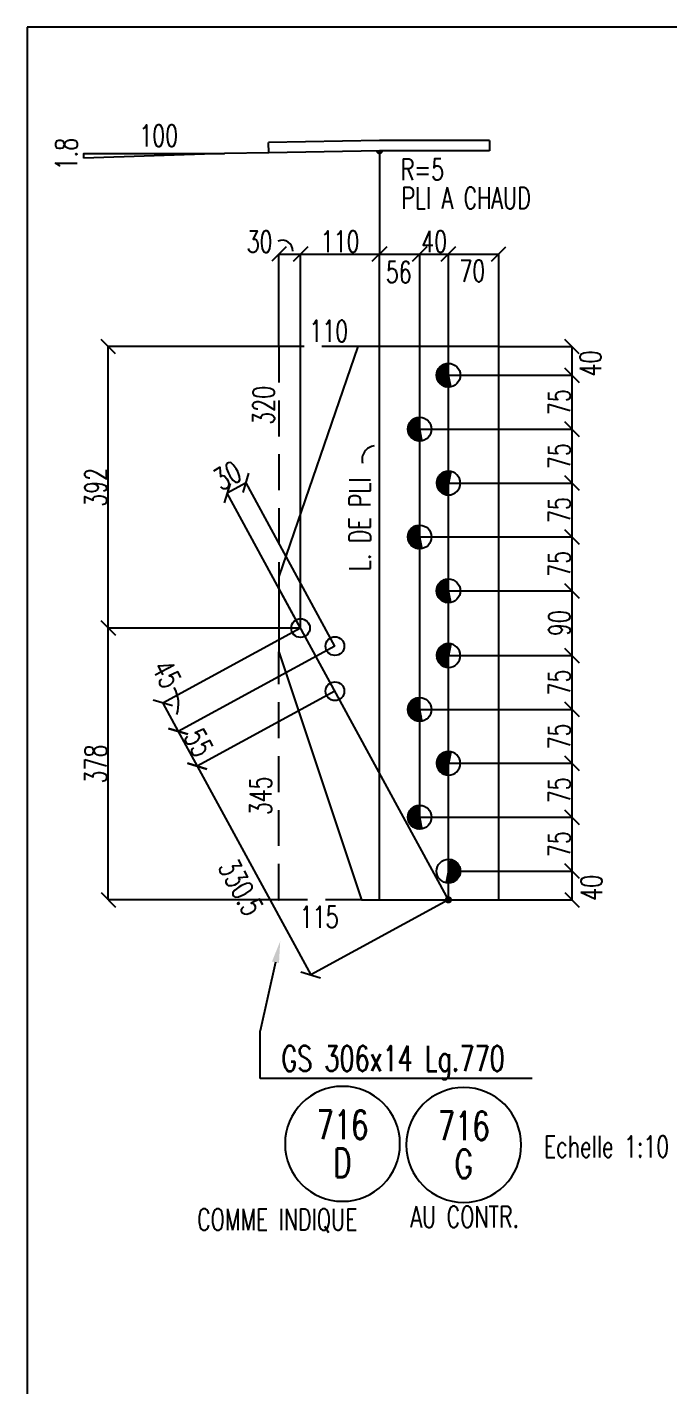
# Model space of a CAD drawing. Extents: x 686686 to 702906, y -4957 to 6593.
# Drawn here: x 686686 to 688472, y 2741 to 6523 of the extents above; entities that cross this region are included whole.
import ezdxf
from ezdxf.enums import TextEntityAlignment as Align

# ---------------------------------------------------------------- set-up
doc = ezdxf.new("R2010")
doc.units = 0
doc.header["$LTSCALE"] = 200
doc.header["$MEASUREMENT"] = 0
doc.linetypes.add('DASHED', pattern=[0.75, 0.5, -0.25])
doc.layers.get('0').update_dxf_attribs({"linetype": 'CONTINUOUS'})
for name, color, linetype in [('BOLLINI_5', 7, 'CONTINUOUS'), ('FORI', 2, 'CONTINUOUS'), ('LINEE_PIASTRA', 2, 'CONTINUOUS'), ('LINEE_PIASTRE', 2, 'CONTINUOUS'), ('LS', 7, 'CONTINUOUS'), ('PIASTRE', 5, 'CONTINUOUS'), ('PIEGA', 4, 'CONTINUOUS'), ('PIEGA_C_103_50', 7, 'CONTINUOUS'), ('TESTI_A_P', 7, 'CONTINUOUS')]:
    doc.layers.add(name, color=color, linetype=linetype)
doc.styles.add('PIEGATI', font='ROMANS8.shx', dxfattribs={"width": 0.7})
doc.styles.add('QUOTE', font='ROMANS8.SHX', dxfattribs={"width": 0.7})
doc.styles.add('RQL', font='ROMANS8.SHX', dxfattribs={"width": 0.7})
doc.styles.add('RS', font='ROMANS8.shx', dxfattribs={"width": 0.7})
doc.styles.get("Standard").update_dxf_attribs({"font": 'ROMANS8.SHX', "width": 0.7})
doc.dimstyles.new('TRATTO', dxfattribs={"dimscale": 0, "dimtxt": 60, "dimasz": 40, "dimexe": 0, "dimexo": 0, "dimgap": 5, "dimtad": 1, "dimrnd": 0.5, "dimdsep": 46, "dimtxsty": 'RS', "dimblk1": 'OBLIQUE', "dimblk2": 'OBLIQUE', "dimsah": 1, "dimcen": 0.09, "dimclrd": 2, "dimclre": 2, "dimclrt": 7, "dimadec": 0, "dimazin": 0, "dimtfac": 1, "dimtix": 1, "dimtmove": 2, "dimatfit": 3, "dimfxl": 1, "dimtolj": 1, "dimtzin": 0, "dimarcsym": 0})

# ---------------------------------------------------------------- blocks, each defined once
blk = doc.blocks.new('MRKR_98')
blk.add_point((0, 0))
at = {"color": 7, "style": 'QUOTE', "width": 0.5, "flags": 1}
for tag, p in [('TI', (3.7, 6.8)), ('NFORI', (3.7, 5.3)), ('AUX2', (3.7, 4.9)), ('FAM', (3.7, 4.5)), ('AUX1', (3.7, 4.2)), ('COMMESSA', (3.7, 3.8)), ('SPESSORE', (3.7, 2.5)), ('SV', (3.7, 1.8)), ('QUA', (3.7, 1.1)), ('DI_S', (3.7, 6.4)), ('D_S', (3.7, 6)), ('E_S', (3.7, 5.7)), ('MD', (3.7, 3.5)), ('MP', (3.7, 3.2)), ('LARGHEZZA', (3.7, 2.8)), ('NP', (3.7, 2.1)), ('PESO', (3.7, 1.4)), ('LUN', (3.7, 0.8)), ('PROF', (3.7, 0.4)), ('POS', (3.7, 0.1))]:
    blk.add_attdef(tag, p, '', height=0.2, dxfattribs=at)
at = {"color": 7, "flags": 1}
for tag, p in [('LAV1', (5.3, 6.9)), ('LAV2', (5.3, 6.5)), ('LAV3', (5.3, 6.2)), ('LAV4', (5.3, 5.9)), ('LAV5', (5.3, 5.5)), ('LAV6', (5.3, 5.2)), ('LAV7', (5.3, 4.9)), ('LAV8', (5.3, 4.5)), ('LAV9', (5.3, 4.2)), ('LAV10', (5.3, 3.9))]:
    blk.add_attdef(tag, p, '', height=0.2, dxfattribs=at)
blk = doc.blocks.new('16')
blk.add_circle((0, 0), 1)
blk = doc.blocks.new('20')
at = {"color": 0}
for p, q in [((0, 0.98), (0.02, 1)), ((0, 0.94), (0.06, 1)), ((1, -0.01), (0, 0.99)), ((0, 0.89), (0.1, 0.99)), ((0, 0.85), (0.14, 0.99)), ((0, 0.8), (0.18, 0.98)), ((0, 0.76), (0.22, 0.98)), ((0, 0.71), (0.25, 0.97)), ((0, 0.67), (0.29, 0.96)), ((1, -0.05), (0, 0.95)), ((0, 0.62), (0.32, 0.95)), ((0, 0.58), (0.36, 0.93)), ((0, 0.53), (0.39, 0.92)), ((0, 0.49), (0.42, 0.91)), ((1, -0.09), (0, 0.9)), ((0, 0.44), (0.45, 0.89)), ((0, 0.4), (0.48, 0.88)), ((0.99, -0.13), (0, 0.86)), ((0, 0.35), (0.51, 0.86)), ((0, 0.31), (0.54, 0.84)), ((0, 0.26), (0.56, 0.83)), ((0.99, -0.17), (0, 0.81)), ((0, 0.22), (0.59, 0.81)), ((0, 0.17), (0.61, 0.79)), ((0.98, -0.21), (0, 0.77)), ((0, 0.13), (0.64, 0.77)), ((0, 0.08), (0.66, 0.75)), ((0, 0.04), (0.69, 0.73)), ((0.97, -0.25), (0, 0.72)), ((0, -0.01), (0.71, 0.7)), ((0.96, -0.28), (0, 0.68)), ((0, -0.05), (0.73, 0.68)), ((0, -0.1), (0.75, 0.66)), ((0.95, -0.32), (0, 0.63)), ((0, -0.14), (0.77, 0.63)), ((0, -0.19), (0.79, 0.61)), ((0.94, -0.35), (0, 0.59)), ((0, -0.23), (0.81, 0.58)), ((0, -0.28), (0.83, 0.56)), ((0.92, -0.38), (0, 0.54)), ((0, -0.32), (0.85, 0.53)), ((0.91, -0.41), (0, 0.5)), ((0, -0.36), (0.87, 0.5)), ((0, -0.41), (0.88, 0.47)), ((0.9, -0.44), (0, 0.45)), ((0, -0.45), (0.9, 0.44)), ((0.88, -0.47), (0, 0.41)), ((0, -0.5), (0.91, 0.41)), ((0, -0.54), (0.92, 0.38)), ((0.87, -0.5), (0, 0.36)), ((0, -0.59), (0.94, 0.35)), ((0.85, -0.53), (0, 0.32)), ((0, -0.63), (0.95, 0.31)), ((0, -0.68), (0.96, 0.28)), ((0.83, -0.56), (0, 0.27)), ((0, -0.72), (0.97, 0.25)), ((0.81, -0.58), (0, 0.23)), ((0, -0.77), (0.98, 0.21)), ((0.79, -0.61), (0, 0.18)), ((0, -0.81), (0.99, 0.17)), ((0.77, -0.63), (0, 0.14)), ((0, -0.86), (0.99, 0.13)), ((0.75, -0.66), (0, 0.09)), ((0, -0.9), (1, 0.09)), ((0.73, -0.68), (0, 0.05)), ((0, -0.95), (1, 0.05)), ((0.71, -0.7), (0, 0.01)), ((0, -0.99), (1, 0.01)), ((1, 0.04), (0.04, 1)), ((1, 0.09), (0.09, 1)), ((0.99, 0.14), (0.14, 0.99)), ((0.98, 0.19), (0.19, 0.98)), ((0.97, 0.25), (0.25, 0.97)), ((0.95, 0.31), (0.31, 0.95)), ((0.92, 0.38), (0.38, 0.92)), ((0.88, 0.47), (0.47, 0.88)), ((0.81, 0.59), (0.59, 0.81)), ((0.69, -0.73), (0, -0.04)), ((0.66, -0.75), (0, -0.08)), ((0.64, -0.77), (0, -0.13)), ((0.61, -0.79), (0, -0.17)), ((0.59, -0.81), (0, -0.22)), ((0.56, -0.83), (0, -0.26)), ((0.54, -0.84), (0, -0.31)), ((0.51, -0.86), (0, -0.35)), ((0.48, -0.88), (0, -0.4)), ((0.45, -0.89), (0, -0.44)), ((0.42, -0.91), (0, -0.49)), ((0.39, -0.92), (0, -0.53)), ((0.36, -0.93), (0, -0.58)), ((0.32, -0.95), (0, -0.62)), ((0.29, -0.96), (0, -0.67)), ((0.25, -0.97), (0, -0.71)), ((0.22, -0.98), (0, -0.76)), ((0.18, -0.98), (0, -0.8)), ((0.14, -0.99), (0, -0.85)), ((0.1, -0.99), (0, -0.89)), ((0.04, -1), (1, -0.04)), ((0.09, -1), (1, -0.09)), ((0.14, -0.99), (0.99, -0.14)), ((0.19, -0.98), (0.98, -0.19)), ((0.25, -0.97), (0.97, -0.25)), ((0.31, -0.95), (0.95, -0.31)), ((0.38, -0.92), (0.92, -0.38)), ((0.47, -0.88), (0.88, -0.47)), ((0.59, -0.81), (0.81, -0.59))]:
    blk.add_line(p, q, dxfattribs=at)
blk.add_line((0, 1), (0, -1))
blk.add_circle((0, 0), 1)
blk = doc.blocks.new('YYY')
blk.add_circle((0, 0), 8)
at = {"color": 3, "style": 'RQL', "width": 0.7}
for tag, p in [('POS3', (0, 0.65)), ('POS2', (0, -4.63))]:
    blk.add_attdef(tag, text='', height=4, dxfattribs=at).set_placement(p, align=Align.CENTER)
at = {"style": 'RQL', "width": 0.7, "flags": 1}
blk.add_attdef('TIPO', text='', height=3, dxfattribs=at).set_placement((0, 0), align=Align.MIDDLE_CENTER)
blk = doc.blocks.new('_OBLIQUE')
at = {"color": 0, "linetype": 'ByBlock'}
blk.add_line((-0.5, -0.5), (0.5, 0.5), dxfattribs=at)
blk = doc.blocks.new('*D184')
at = {"layer": 'LS', "color": 2, "lineweight": -2, "transparency": 16777216}
for p, q in [((687858.8, 4173.9), (688202.7, 4173.9)), ((688202.7, 4093.9), (688202.7, 4173.9)), ((687998.8, 4093.9), (688202.7, 4093.9))]:
    blk.add_line(p, q, dxfattribs=at)
at = {"layer": 'LS', "color": 2, "lineweight": -2, "transparency": 16777216, "xscale": 40, "yscale": 40, "zscale": 40}
for p, rotation in [((688202.7, 4173.9), 90), ((688202.7, 4093.9), 270)]:
    blk.add_blockref('_OBLIQUE', p, dxfattribs=dict(at, rotation=rotation))
at = {"layer": 'LS', "color": 7, "transparency": 16777216, "insert": (688256.9, 4127.6), "char_height": 60, "attachment_point": 5, "rotation": 90, "style": 'RS'}
blk.add_mtext('\\A1;40', dxfattribs=at)
blk = doc.blocks.new('*D185')
at = {"layer": 'LS', "color": 2, "lineweight": -2, "transparency": 16777216}
for p, q in [((687778.8, 4323.9), (688202.7, 4323.9)), ((688202.7, 4173.9), (688202.7, 4323.9)), ((687858.8, 4173.9), (688202.7, 4173.9))]:
    blk.add_line(p, q, dxfattribs=at)
at = {"layer": 'LS', "color": 2, "lineweight": -2, "transparency": 16777216, "xscale": 40, "yscale": 40, "zscale": 40}
for p, rotation in [((688202.7, 4323.9), 90), ((688202.7, 4173.9), 270)]:
    blk.add_blockref('_OBLIQUE', p, dxfattribs=dict(at, rotation=rotation))
at = {"layer": 'LS', "color": 7, "transparency": 16777216, "insert": (688167.7, 4248.9), "char_height": 60, "attachment_point": 5, "rotation": 90, "style": 'RS'}
blk.add_mtext('\\A1;75', dxfattribs=at)
blk = doc.blocks.new('*D186')
at = {"layer": 'LS', "color": 2, "lineweight": -2, "transparency": 16777216}
for p, q in [((687858.8, 4473.9), (688202.7, 4473.9)), ((688202.7, 4323.9), (688202.7, 4473.9)), ((687778.8, 4323.9), (688202.7, 4323.9))]:
    blk.add_line(p, q, dxfattribs=at)
at = {"layer": 'LS', "color": 2, "lineweight": -2, "transparency": 16777216, "xscale": 40, "yscale": 40, "zscale": 40}
for p, rotation in [((688202.7, 4473.9), 90), ((688202.7, 4323.9), 270)]:
    blk.add_blockref('_OBLIQUE', p, dxfattribs=dict(at, rotation=rotation))
at = {"layer": 'LS', "color": 7, "transparency": 16777216, "insert": (688167.7, 4398.9), "char_height": 60, "attachment_point": 5, "rotation": 90, "style": 'RS'}
blk.add_mtext('\\A1;75', dxfattribs=at)
blk = doc.blocks.new('*D187')
at = {"layer": 'LS', "color": 2, "lineweight": -2, "transparency": 16777216}
for p, q in [((687778.8, 4623.9), (688202.7, 4623.9)), ((688202.7, 4473.9), (688202.7, 4623.9)), ((687858.8, 4473.9), (688202.7, 4473.9))]:
    blk.add_line(p, q, dxfattribs=at)
at = {"layer": 'LS', "color": 2, "lineweight": -2, "transparency": 16777216, "xscale": 40, "yscale": 40, "zscale": 40}
for p, rotation in [((688202.7, 4623.9), 90), ((688202.7, 4473.9), 270)]:
    blk.add_blockref('_OBLIQUE', p, dxfattribs=dict(at, rotation=rotation))
at = {"layer": 'LS', "color": 7, "transparency": 16777216, "insert": (688167.7, 4548.9), "char_height": 60, "attachment_point": 5, "rotation": 90, "style": 'RS'}
blk.add_mtext('\\A1;75', dxfattribs=at)
blk = doc.blocks.new('*D188')
at = {"layer": 'LS', "color": 2, "lineweight": -2, "transparency": 16777216}
for p, q in [((687858.8, 4773.9), (688202.7, 4773.9)), ((688202.7, 4623.9), (688202.7, 4773.9)), ((687778.8, 4623.9), (688202.7, 4623.9))]:
    blk.add_line(p, q, dxfattribs=at)
at = {"layer": 'LS', "color": 2, "lineweight": -2, "transparency": 16777216, "xscale": 40, "yscale": 40, "zscale": 40}
for p, rotation in [((688202.7, 4773.9), 90), ((688202.7, 4623.9), 270)]:
    blk.add_blockref('_OBLIQUE', p, dxfattribs=dict(at, rotation=rotation))
at = {"layer": 'LS', "color": 7, "transparency": 16777216, "insert": (688167.7, 4698.9), "char_height": 60, "attachment_point": 5, "rotation": 90, "style": 'RS'}
blk.add_mtext('\\A1;75', dxfattribs=at)
blk = doc.blocks.new('*D189')
at = {"layer": 'LS', "color": 2, "lineweight": -2, "transparency": 16777216}
for p, q in [((687858.8, 4953.9), (688202.7, 4953.9)), ((688202.7, 4773.9), (688202.7, 4953.9)), ((687858.8, 4773.9), (688202.7, 4773.9))]:
    blk.add_line(p, q, dxfattribs=at)
at = {"layer": 'LS', "color": 2, "lineweight": -2, "transparency": 16777216, "xscale": 40, "yscale": 40, "zscale": 40}
for p, rotation in [((688202.7, 4953.9), 90), ((688202.7, 4773.9), 270)]:
    blk.add_blockref('_OBLIQUE', p, dxfattribs=dict(at, rotation=rotation))
at = {"layer": 'LS', "color": 7, "transparency": 16777216, "insert": (688167.7, 4863.9), "char_height": 60, "attachment_point": 5, "rotation": 90, "style": 'RS'}
blk.add_mtext('\\A1;90', dxfattribs=at)
blk = doc.blocks.new('*D190')
at = {"layer": 'LS', "color": 2, "lineweight": -2, "transparency": 16777216}
for p, q in [((687778.8, 5103.9), (688202.7, 5103.9)), ((688202.7, 4953.9), (688202.7, 5103.9)), ((687858.8, 4953.9), (688202.7, 4953.9))]:
    blk.add_line(p, q, dxfattribs=at)
at = {"layer": 'LS', "color": 2, "lineweight": -2, "transparency": 16777216, "xscale": 40, "yscale": 40, "zscale": 40}
for p, rotation in [((688202.7, 5103.9), 90), ((688202.7, 4953.9), 270)]:
    blk.add_blockref('_OBLIQUE', p, dxfattribs=dict(at, rotation=rotation))
at = {"layer": 'LS', "color": 7, "transparency": 16777216, "insert": (688167.7, 5028.9), "char_height": 60, "attachment_point": 5, "rotation": 90, "style": 'RS'}
blk.add_mtext('\\A1;75', dxfattribs=at)
blk = doc.blocks.new('*D191')
at = {"layer": 'LS', "color": 2, "lineweight": -2, "transparency": 16777216}
for p, q in [((687858.8, 5253.9), (688202.7, 5253.9)), ((688202.7, 5103.9), (688202.7, 5253.9)), ((687778.8, 5103.9), (688202.7, 5103.9))]:
    blk.add_line(p, q, dxfattribs=at)
at = {"layer": 'LS', "color": 2, "lineweight": -2, "transparency": 16777216, "xscale": 40, "yscale": 40, "zscale": 40}
for p, rotation in [((688202.7, 5253.9), 90), ((688202.7, 5103.9), 270)]:
    blk.add_blockref('_OBLIQUE', p, dxfattribs=dict(at, rotation=rotation))
at = {"layer": 'LS', "color": 7, "transparency": 16777216, "insert": (688167.7, 5178.9), "char_height": 60, "attachment_point": 5, "rotation": 90, "style": 'RS'}
blk.add_mtext('\\A1;75', dxfattribs=at)
blk = doc.blocks.new('*D192')
at = {"layer": 'LS', "color": 2, "lineweight": -2, "transparency": 16777216}
for p, q in [((687778.8, 5403.9), (688202.7, 5403.9)), ((688202.7, 5253.9), (688202.7, 5403.9)), ((687858.8, 5253.9), (688202.7, 5253.9))]:
    blk.add_line(p, q, dxfattribs=at)
at = {"layer": 'LS', "color": 2, "lineweight": -2, "transparency": 16777216, "xscale": 40, "yscale": 40, "zscale": 40}
for p, rotation in [((688202.7, 5403.9), 90), ((688202.7, 5253.9), 270)]:
    blk.add_blockref('_OBLIQUE', p, dxfattribs=dict(at, rotation=rotation))
at = {"layer": 'LS', "color": 7, "transparency": 16777216, "insert": (688167.7, 5328.9), "char_height": 60, "attachment_point": 5, "rotation": 90, "style": 'RS'}
blk.add_mtext('\\A1;75', dxfattribs=at)
blk = doc.blocks.new('*D193')
at = {"layer": 'LS', "color": 2, "lineweight": -2, "transparency": 16777216}
for p, q in [((687858.8, 5553.9), (688202.7, 5553.9)), ((688202.7, 5403.9), (688202.7, 5553.9)), ((687778.8, 5403.9), (688202.7, 5403.9))]:
    blk.add_line(p, q, dxfattribs=at)
at = {"layer": 'LS', "color": 2, "lineweight": -2, "transparency": 16777216, "xscale": 40, "yscale": 40, "zscale": 40}
for p, rotation in [((688202.7, 5553.9), 90), ((688202.7, 5403.9), 270)]:
    blk.add_blockref('_OBLIQUE', p, dxfattribs=dict(at, rotation=rotation))
at = {"layer": 'LS', "color": 7, "transparency": 16777216, "insert": (688167.7, 5478.9), "char_height": 60, "attachment_point": 5, "rotation": 90, "style": 'RS'}
blk.add_mtext('\\A1;75', dxfattribs=at)
blk = doc.blocks.new('*D194')
at = {"layer": 'LS', "color": 2, "lineweight": -2, "transparency": 16777216}
for p, q in [((687998.8, 5633.9), (688202.7, 5633.9)), ((688202.7, 5553.9), (688202.7, 5633.9)), ((687858.8, 5553.9), (688202.7, 5553.9))]:
    blk.add_line(p, q, dxfattribs=at)
at = {"layer": 'LS', "color": 2, "lineweight": -2, "transparency": 16777216, "xscale": 40, "yscale": 40, "zscale": 40}
for p, rotation in [((688202.7, 5633.9), 90), ((688202.7, 5553.9), 270)]:
    blk.add_blockref('_OBLIQUE', p, dxfattribs=dict(at, rotation=rotation))
at = {"layer": 'LS', "color": 7, "transparency": 16777216, "insert": (688254.2, 5586.5), "char_height": 60, "attachment_point": 5, "rotation": 90, "style": 'RS'}
blk.add_mtext('\\A1;40', dxfattribs=at)
blk = doc.blocks.new('*D195')
at = {"layer": 'LS', "color": 2, "lineweight": -2, "transparency": 16777216}
for p, q in [((687386.8, 5633.9), (687386.8, 5891.2)), ((687386.8, 5891.2), (687447.2, 5891.2)), ((687447.2, 4850.2), (687447.2, 5891.2))]:
    blk.add_line(p, q, dxfattribs=at)
at = {"layer": 'LS', "color": 2, "lineweight": -2, "transparency": 16777216, "xscale": 40, "yscale": 40, "zscale": 40, "rotation": 180.0000000000001}
blk.add_blockref('_OBLIQUE', (687386.8, 5891.2), dxfattribs=at)
at = {"layer": 'LS', "color": 2, "lineweight": -2, "transparency": 16777216, "xscale": 40, "yscale": 40, "zscale": 40}
blk.add_blockref('_OBLIQUE', (687447.2, 5891.2), dxfattribs=at)
at = {"layer": 'LS', "color": 7, "transparency": 16777216, "insert": (687333.1, 5925.6), "char_height": 60, "attachment_point": 5, "style": 'RS'}
blk.add_mtext('\\A1;30', dxfattribs=at)
blk = doc.blocks.new('*D196')
at = {"layer": 'LS', "color": 2, "lineweight": -2, "transparency": 16777216}
for p, q in [((687666.8, 5633.9), (687666.8, 5891.2)), ((687666.8, 5891.2), (687778.8, 5891.2)), ((687778.8, 4323.9), (687778.8, 5891.2))]:
    blk.add_line(p, q, dxfattribs=at)
at = {"layer": 'LS', "color": 2, "lineweight": -2, "transparency": 16777216, "xscale": 40, "yscale": 40, "zscale": 40, "rotation": 180.0000000000001}
blk.add_blockref('_OBLIQUE', (687666.8, 5891.2), dxfattribs=at)
at = {"layer": 'LS', "color": 2, "lineweight": -2, "transparency": 16777216, "xscale": 40, "yscale": 40, "zscale": 40}
blk.add_blockref('_OBLIQUE', (687778.8, 5891.2), dxfattribs=at)
at = {"layer": 'LS', "color": 7, "transparency": 16777216, "insert": (687720.4, 5840.8), "char_height": 60, "attachment_point": 5, "style": 'RS'}
blk.add_mtext('\\A1;56', dxfattribs=at)
blk = doc.blocks.new('*D197')
at = {"layer": 'LS', "color": 2, "lineweight": -2, "transparency": 16777216}
for p, q in [((687778.8, 5403.9), (687778.8, 5891.2)), ((687778.8, 5891.2), (687858.8, 5891.2)), ((687858.8, 4093.9), (687858.8, 5891.2))]:
    blk.add_line(p, q, dxfattribs=at)
at = {"layer": 'LS', "color": 2, "lineweight": -2, "transparency": 16777216, "xscale": 40, "yscale": 40, "zscale": 40, "rotation": 180.0000000000001}
blk.add_blockref('_OBLIQUE', (687778.8, 5891.2), dxfattribs=at)
at = {"layer": 'LS', "color": 2, "lineweight": -2, "transparency": 16777216, "xscale": 40, "yscale": 40, "zscale": 40}
blk.add_blockref('_OBLIQUE', (687858.8, 5891.2), dxfattribs=at)
at = {"layer": 'LS', "color": 7, "transparency": 16777216, "insert": (687818.8, 5926.2), "char_height": 60, "attachment_point": 5, "style": 'RS'}
blk.add_mtext('\\A1;40', dxfattribs=at)
blk = doc.blocks.new('*D198')
at = {"layer": 'LS', "color": 2, "lineweight": -2, "transparency": 16777216}
for p, q in [((687858.8, 5553.9), (687858.8, 5891.2)), ((687858.8, 5891.2), (687998.8, 5891.2)), ((687998.8, 5633.9), (687998.8, 5891.2))]:
    blk.add_line(p, q, dxfattribs=at)
at = {"layer": 'LS', "color": 2, "lineweight": -2, "transparency": 16777216, "xscale": 40, "yscale": 40, "zscale": 40, "rotation": 180.0000000000001}
blk.add_blockref('_OBLIQUE', (687858.8, 5891.2), dxfattribs=at)
at = {"layer": 'LS', "color": 2, "lineweight": -2, "transparency": 16777216, "xscale": 40, "yscale": 40, "zscale": 40}
blk.add_blockref('_OBLIQUE', (687998.8, 5891.2), dxfattribs=at)
at = {"layer": 'LS', "color": 7, "transparency": 16777216, "insert": (687925.1, 5844.4), "char_height": 60, "attachment_point": 5, "style": 'RS'}
blk.add_mtext('\\A1;70', dxfattribs=at)
blk = doc.blocks.new('*D199')
at = {"layer": 'LS', "color": 2, "lineweight": -2, "transparency": 16777216}
for p, q in [((687447.2, 4850.2), (687063.7, 4641.6)), ((687542.8, 4800.1), (687106.6, 4562.7)), ((687063.7, 4641.6), (687106.6, 4562.7))]:
    blk.add_line(p, q, dxfattribs=at)
at = {"layer": 'LS', "color": 2, "lineweight": -2, "transparency": 16777216, "xscale": 40, "yscale": 40, "zscale": 40}
for p, rotation in [((687063.7, 4641.6), 118.555240311), ((687106.6, 4562.7), 298.555240311)]:
    blk.add_blockref('_OBLIQUE', p, dxfattribs=dict(at, rotation=rotation))
at = {"layer": 'LS', "color": 7, "transparency": 16777216, "insert": (687074.5, 4722.1), "char_height": 60, "attachment_point": 5, "rotation": 298.5552, "style": 'RS'}
blk.add_mtext('\\A1;45', dxfattribs=at)
blk = doc.blocks.new('*D200')
at = {"layer": 'LS', "color": 2, "lineweight": -2, "transparency": 16777216}
for p, q in [((687542.8, 4800.1), (687106.6, 4562.7)), ((687542.8, 4674.6), (687159.3, 4465.9)), ((687106.6, 4562.7), (687159.3, 4465.9))]:
    blk.add_line(p, q, dxfattribs=at)
at = {"layer": 'LS', "color": 2, "lineweight": -2, "transparency": 16777216, "xscale": 40, "yscale": 40, "zscale": 40}
for p, rotation in [((687106.6, 4562.7), 118.555240311), ((687159.3, 4465.9), 298.555240311)]:
    blk.add_blockref('_OBLIQUE', p, dxfattribs=dict(at, rotation=rotation))
at = {"layer": 'LS', "color": 7, "transparency": 16777216, "insert": (687163.7, 4531), "char_height": 60, "attachment_point": 5, "rotation": 298.5552, "style": 'RS'}
blk.add_mtext('\\A1;55', dxfattribs=at)
blk = doc.blocks.new('*D201')
at = {"layer": 'LS', "color": 2, "lineweight": -2, "transparency": 16777216}
for p, q in [((687542.8, 4674.6), (687159.3, 4465.9)), ((687159.3, 4465.9), (687475.3, 3885.2)), ((687858.8, 4093.9), (687475.3, 3885.2))]:
    blk.add_line(p, q, dxfattribs=at)
at = {"layer": 'LS', "color": 2, "lineweight": -2, "transparency": 16777216, "xscale": 40, "yscale": 40, "zscale": 40}
for p, rotation in [((687159.3, 4465.9), 118.555240311), ((687475.3, 3885.2), 298.555240311)]:
    blk.add_blockref('_OBLIQUE', p, dxfattribs=dict(at, rotation=rotation))
at = {"layer": 'LS', "color": 7, "transparency": 16777216, "insert": (687281.1, 4128.5), "char_height": 60, "attachment_point": 5, "rotation": 298.5552, "style": 'RS'}
blk.add_mtext('\\A1;330.5', dxfattribs=at)
blk = doc.blocks.new('*D202')
at = {"layer": 'LS', "color": 2, "lineweight": -2, "transparency": 16777216}
for p, q in [((687295.5, 5254.5), (687242.8, 5225.8)), ((687447.2, 4850.2), (687242.8, 5225.8)), ((687542.8, 4800.1), (687295.5, 5254.5))]:
    blk.add_line(p, q, dxfattribs=at)
at = {"layer": 'LS', "color": 2, "lineweight": -2, "transparency": 16777216, "xscale": 40, "yscale": 40, "zscale": 40}
for p, rotation in [((687295.5, 5254.5), 28.55524031099997), ((687242.8, 5225.8), 208.555240311)]:
    blk.add_blockref('_OBLIQUE', p, dxfattribs=dict(at, rotation=rotation))
at = {"layer": 'LS', "color": 7, "transparency": 16777216, "insert": (687243.4, 5274.8), "char_height": 60, "attachment_point": 5, "rotation": 28.5552, "style": 'RS'}
blk.add_mtext('\\A1;30', dxfattribs=at)
blk = doc.blocks.new('*D210')
at = {"layer": 'LS', "color": 2, "lineweight": -2, "transparency": 16777216}
for p, q in [((687447.2, 4850.2), (687447.2, 5891.2)), ((687447.2, 5891.2), (687666.8, 5891.2)), ((687666.8, 5103.9), (687666.8, 5891.2))]:
    blk.add_line(p, q, dxfattribs=at)
at = {"layer": 'LS', "color": 2, "lineweight": -2, "transparency": 16777216, "xscale": 40, "yscale": 40, "zscale": 40, "rotation": 180.0000000000001}
blk.add_blockref('_OBLIQUE', (687447.2, 5891.2), dxfattribs=at)
at = {"layer": 'LS', "color": 2, "lineweight": -2, "transparency": 16777216, "xscale": 40, "yscale": 40, "zscale": 40}
blk.add_blockref('_OBLIQUE', (687666.8, 5891.2), dxfattribs=at)
at = {"layer": 'LS', "color": 7, "transparency": 16777216, "insert": (687557, 5926.2), "char_height": 60, "attachment_point": 5, "style": 'RS'}
blk.add_mtext('\\A1;110', dxfattribs=at)
blk = doc.blocks.new('LPIEGA')
at = {"color": 0, "linetype": 'ByBlock'}
blk.add_line((0, 0), (1, 0), dxfattribs=at)
at = {"color": 0}
for tag, p in [('VUOTO3', (1, 13)), ('VUOTO2', (1, 11)), ('VUOTO1', (1, 9))]:
    blk.add_attdef(tag, p, '', height=1, dxfattribs=at)
at = {"color": 0, "flags": 1}
for tag, p in [('ANG_PIE', (1, 7)), ('INC_PIE', (1, 5)), ('CF', (1, 3)), ('RAGGIO', (1, 1))]:
    blk.add_attdef(tag, p, '', height=1, dxfattribs=at)
blk = doc.blocks.new('*D203')
at = {"layer": 'LS', "color": 2, "lineweight": -2, "transparency": 16777216}
for p, q in [((687447.2, 4850.2), (686911.7, 4850.2)), ((686911.7, 4093.9), (686911.7, 4850.2)), ((687386.8, 4093.9), (686911.7, 4093.9))]:
    blk.add_line(p, q, dxfattribs=at)
at = {"layer": 'LS', "color": 2, "lineweight": -2, "transparency": 16777216, "xscale": 40, "yscale": 40, "zscale": 40}
for p, rotation in [((686911.7, 4850.2), 90), ((686911.7, 4093.9), 270)]:
    blk.add_blockref('_OBLIQUE', p, dxfattribs=dict(at, rotation=rotation))
at = {"layer": 'LS', "color": 7, "transparency": 16777216, "insert": (686876.7, 4472.1), "char_height": 60, "attachment_point": 5, "rotation": 90, "style": 'RS'}
blk.add_mtext('\\A1;378', dxfattribs=at)
blk = doc.blocks.new('*D204')
at = {"layer": 'LS', "color": 2, "lineweight": -2, "transparency": 16777216}
for p, q in [((687386.8, 5633.9), (686911.7, 5633.9)), ((686911.7, 4850.2), (686911.7, 5633.9)), ((687447.2, 4850.2), (686911.7, 4850.2))]:
    blk.add_line(p, q, dxfattribs=at)
at = {"layer": 'LS', "color": 2, "lineweight": -2, "transparency": 16777216, "xscale": 40, "yscale": 40, "zscale": 40}
for p, rotation in [((686911.7, 5633.9), 90), ((686911.7, 4850.2), 270)]:
    blk.add_blockref('_OBLIQUE', p, dxfattribs=dict(at, rotation=rotation))
at = {"layer": 'LS', "color": 7, "transparency": 16777216, "insert": (686876.7, 5242.1), "char_height": 60, "attachment_point": 5, "rotation": 90, "style": 'RS'}
blk.add_mtext('\\A1;392', dxfattribs=at)

msp = doc.modelspace()

# ---------------------------------------------------------------- linework, layer by layer
at = {"color": 2, "linetype": 'DASHED'}
for p, q in [((687606.762, 5633.913), (687386.762, 5633.913)), ((687386.762, 5633.913), (687386.762, 4993.913)), ((687386.762, 4093.913), (687386.762, 4783.913)), ((687616.762, 4093.913), (687386.762, 4093.913))]:
    msp.add_line(p, q, dxfattribs=at)
at = {"layer": 'LINEE_PIASTRA'}
for p, q in [((687606.762, 5633.913), (687386.762, 4993.913)), ((687386.762, 4783.913), (687616.762, 4093.913))]:
    msp.add_line(p, q, dxfattribs=at)
at = {"layer": 'LINEE_PIASTRE'}
for p, q in [((687666.51, 6206.915), (687358.308, 6201.368)), ((687972.762, 6206.915), (687666.51, 6206.915)), ((687972.762, 6206.915), (687972.762, 6178.915)), ((687358.812, 6173.372), (687358.308, 6201.368)), ((687666.762, 6178.915), (687358.812, 6173.372)), ((687972.762, 6178.915), (687666.762, 6178.915)), ((687998.762, 5633.913), (687606.762, 5633.913)), ((687998.762, 4093.913), (687998.762, 5633.913)), ((687386.762, 4993.913), (687386.762, 4783.913)), ((687616.762, 4093.913), (687998.762, 4093.913))]:
    msp.add_line(p, q, dxfattribs=at)
at = {"layer": 'LINEE_PIASTRE', "const_width": 9.75}
msp.add_lwpolyline([(687661.638, 6178.823, 0.99104122), (687671.887, 6178.915)], format="xyb", dxfattribs=at)
at = {"layer": 'LS', "color": 6}
for p, q in [((687358.812, 6173.372), (687235.793, 6171.158)), ((687666.762, 6178.915), (687666.762, 5891.2)), ((687377.283, 3920.202), (687334.256, 3729.313)), ((687334.256, 3596.627), (687334.256, 3729.313)), ((688091.9, 3596.627), (687334.256, 3596.627))]:
    msp.add_line(p, q, dxfattribs=at)
at = {"layer": 'LS', "color": 2}
msp.add_line((687858.762, 4093.913), (687386.762, 4961.234), dxfattribs=at)
at = {"layer": 'LS', "color": 8}
msp.add_lwpolyline([(686686.108, 6522.765), (686686.108, -4957.235), (699406.108, -4957.235), (699406.108, -3357.235), (702906.108, -3357.235), (702906.108, 6522.765), (686686.108, 6522.765)], close=True, dxfattribs=at)
at = {"layer": 'LS', "color": 6}
msp.add_lwpolyline([(686843.921, 6158.385), (686843.921, 6171.158), (687235.793, 6171.158)], close=True, dxfattribs=at)
at = {"layer": 'LS', "color": 6, "const_width": 9.5}
msp.add_lwpolyline([(687863.982, 4093.36, -1), (687853.541, 4094.466, -1)], format="xyb", close=True, dxfattribs=at)
at = {"layer": 'LS', "color": 6}
for centre, radius, start, end in [((687395.771, 5899.847), 29.99, 359.680841, 113.074494), ((687656.158, 5319.566), 37.782, 95.919887, 195.152947), ((687018.489, 4639.393), 89.006, 340.427159, 30.827339)]:
    msp.add_arc(centre, radius, start, end, dxfattribs=at)
msp.add_solid([(687367.528, 3922.4), (687390.476, 3978.733), (687387.038, 3918.003)], dxfattribs=at)
at = {"layer": 'PIEGA', "color": 6}
msp.add_line((687666.762, 4093.913), (687666.762, 5633.913), dxfattribs=at)

# ---------------------------------------------------------------- block references
at = {"layer": 'BOLLINI_5'}
ref = msp.add_blockref('YYY', (687563.831, 3414.814), dxfattribs=dict(at, xscale=-19.99970832477619, yscale=19.99970832471798, zscale=19.99970832474173))
ref.add_attrib('POS3', '716', dxfattribs={"layer": '0', "color": 3, "height": 79.9988, "style": 'RQL', "width": 0.7}).set_placement((687563.831, 3427.753), align=Align.CENTER)
ref.add_attrib('POS2', 'D', dxfattribs={"layer": '0', "color": 3, "height": 79.999, "style": 'RQL', "width": 0.7}).set_placement((687563.831, 3322.206), align=Align.CENTER)
ref = msp.add_blockref('YYY', (687901.321, 3411.629), dxfattribs=dict(at, xscale=-19.99970832477619, yscale=19.99970832471798, zscale=19.99970832474173))
ref.add_attrib('POS3', '716', dxfattribs={"layer": '0', "color": 3, "height": 79.9988, "style": 'RQL', "width": 0.7}).set_placement((687901.321, 3424.568), align=Align.CENTER)
ref.add_attrib('POS2', 'G', dxfattribs={"layer": '0', "color": 3, "height": 79.999, "style": 'RQL', "width": 0.7}).set_placement((687901.321, 3319.022), align=Align.CENTER)
at = {"layer": 'FORI'}
for name, p, xscale, yscale, zscale, rotation in [('20', (687858.762, 5553.913), 33, 33, 33, 190.9154326064849), ('20', (687778.762, 5403.913), 33, 33, 33, 190.9154326064849), ('20', (687858.762, 5253.913), -33, 32.99999999999999, 33, 349.0845673859999), ('20', (687778.762, 5103.913), 33, 33, 33, 190.9154326064849), ('20', (687858.762, 4953.913), 33, 33, 33, 190.9154326064849), ('16', (687447.161, 4850.248), 26, 26, 26, 326.0143504853481), ('16', (687542.762, 4800.098), 26, 26, 26, 326.0143504853481), ('20', (687858.762, 4773.913), -33.00000000000001, 33.00000000000001, 33.00000000000001, 349.0845673859999), ('16', (687542.762, 4674.577), 26, 26, 26, 326.0143504853481), ('20', (687778.762, 4623.913), 33, 33, 33, 190.9154326064849), ('20', (687858.762, 4473.913), -33, 32.99999999999999, 33, 349.0845673859999), ('20', (687778.762, 4323.913), 33, 33, 33, 190.9154326064849), ('20', (687858.762, 4173.913), 33, 33, 33, 349.0845673859999)]:
    msp.add_blockref(name, p, dxfattribs=dict(at, xscale=xscale, yscale=yscale, zscale=zscale, rotation=rotation))
at = {"layer": 'PIASTRE'}
ref = msp.add_blockref('MRKR_98', (687386.762, 4093.913), dxfattribs=dict(at, xscale=2, yscale=2, zscale=2))
ref.add_attrib('PROF', 'GS 306x14 Lg.770', (687393.733, 3617.502), dxfattribs={"layer": '0', "color": 2, "height": 70, "style": 'PIEGATI', "width": 0.7})
at = {"layer": 'PIEGA_C_103_50'}
ref = msp.add_blockref('LPIEGA', (687666.762, 4093.913), dxfattribs=dict(at, xscale=1540, zscale=1540, rotation=90))
ref.add_attrib('RAGGIO', 'R=5', (687725.89, 6096.625), dxfattribs={"layer": '0', "color": 7, "height": 60, "style": 'RS', "width": 0.7})
ref.add_attrib('CF', 'PLI A CHAUD', (687727.735, 6017.344), dxfattribs={"layer": '0', "color": 7, "height": 60, "style": 'RS', "width": 0.7})

# ---------------------------------------------------------------- texts
at = {"color": 7, "style": 'RS', "width": 0.7}
msp.add_text('L. DE PLI', height=60, rotation=90, dxfattribs=at).set_placement((687641.997, 5009.024))
at = {"layer": 'LS', "color": 7, "style": 'RS', "width": 0.7}
msp.add_text('100', height=60, dxfattribs=at).set_placement((687052.288, 6221.008), align=Align.MIDDLE)
msp.add_text('1.8', height=60, rotation=90, dxfattribs=at).set_placement((686795.239, 6169.358), align=Align.MIDDLE)
at = {"layer": 'LS', "color": 2, "style": 'RS', "width": 0.7}
for s, p in [('110', (687525.657, 5676.847)), ('115', (687499.102, 4046.239))]:
    msp.add_text(s, height=60, dxfattribs=at).set_placement(p, align=Align.MIDDLE)
for s, p in [('320', (687344.131, 5470.166)), ('345', (687336.234, 4383.376))]:
    msp.add_text(s, height=60, rotation=90, dxfattribs=at).set_placement(p, align=Align.MIDDLE)
at = {"layer": 'LS', "color": 7, "style": 'RS', "width": 0.7}
msp.add_text('Echelle 1:10', height=60, dxfattribs=at).set_placement((688124.019, 3377.201))
at = {"layer": 'TESTI_A_P', "style": 'RS', "width": 0.7}
for s, p in [('COMME INDIQUE', (687159.093, 3174.162)), ('AU CONTR.', (687752.686, 3181.567))]:
    msp.add_text(s, height=60, dxfattribs=at).set_placement(p)

# ---------------------------------------------------------------- dimensions: what is measured, and where the dimension line sits
at = {"layer": 'LS'}
for base, p1, p2, text, picture, middle in [((687447.161, 5891.2), (687386.762, 5633.913), (687447.161, 4850.248), '30', '*D195', (687333.113, 5925.621)), ((687778.762, 5891.2), (687666.762, 5633.913), (687778.762, 4323.913), '56', '*D196', (687720.389, 5840.805)), ((687998.762, 5891.2), (687858.762, 5553.913), (687998.762, 5633.913), '70', '*D198', (687925.139, 5844.447))]:
    dim = msp.add_linear_dim(base=base, p1=p1, p2=p2, text=text, dimstyle='TRATTO', override={"dimscale": 1}, dxfattribs=at)
    dim.commit()
    dim.dimension.update_dxf_attribs({"geometry": picture, "text_midpoint": middle, "dimtype": 128})
for base, p1, p2, text, picture, middle in [((687666.762, 5891.2), (687447.161, 4850.248), (687666.762, 5103.913), '110', '*D210', (687556.961, 5926.2)), ((687858.762, 5891.2), (687778.762, 5403.913), (687858.762, 4093.913), '40', '*D197', (687818.762, 5926.2))]:
    dim = msp.add_linear_dim(base=base, p1=p1, p2=p2, text=text, dimstyle='TRATTO', override={"dimscale": 1}, dxfattribs=at)
    dim.commit()
    dim.dimension.update_dxf_attribs({"geometry": picture, "text_midpoint": middle})
for base, p1, p2, angle, text, picture, middle in [((686911.666, 5633.913), (687447.161, 4850.248), (687386.762, 5633.913), 90, '392', '*D204', (686876.666, 5242.08)), ((688202.704, 5553.913), (687778.762, 5403.913), (687858.762, 5553.913), 90, '75', '*D193', (688167.704, 5478.913)), ((688202.704, 5403.913), (687858.762, 5253.913), (687778.762, 5403.913), 90, '75', '*D192', (688167.704, 5328.913)), ((688202.704, 5253.913), (687778.762, 5103.913), (687858.762, 5253.913), 90, '75', '*D191', (688167.704, 5178.913)), ((688202.704, 5103.913), (687858.762, 4953.913), (687778.762, 5103.913), 90, '75', '*D190', (688167.704, 5028.913)), ((688202.704, 4953.913), (687858.762, 4773.913), (687858.762, 4953.913), 90, '90', '*D189', (688167.704, 4863.913)), ((686911.666, 4850.248), (687386.762, 4093.913), (687447.161, 4850.248), 90, '378', '*D203', (686876.666, 4472.08)), ((687159.296, 4465.893), (687542.762, 4800.098), (687542.762, 4674.577), 298.55524, '55', '*D200', (687163.688, 4531.044)), ((688202.704, 4773.913), (687778.762, 4623.913), (687858.762, 4773.913), 90, '75', '*D188', (688167.704, 4698.913)), ((688202.704, 4623.913), (687858.762, 4473.913), (687778.762, 4623.913), 90, '75', '*D187', (688167.704, 4548.913)), ((688202.704, 4473.913), (687778.762, 4323.913), (687858.762, 4473.913), 90, '75', '*D186', (688167.704, 4398.913)), ((688202.704, 4323.913), (687858.762, 4173.913), (687778.762, 4323.913), 90, '75', '*D185', (688167.704, 4248.913))]:
    dim = msp.add_linear_dim(base=base, p1=p1, p2=p2, angle=angle, text=text, dimstyle='TRATTO', override={"dimscale": 1}, dxfattribs=at)
    dim.commit()
    dim.dimension.update_dxf_attribs({"geometry": picture, "text_midpoint": middle})
for base, p1, p2, angle, text, picture, middle in [((688202.704, 5633.913), (687858.762, 5553.913), (687998.762, 5633.913), 90, '40', '*D194', (688254.168, 5586.525)), ((687242.788, 5225.791), (687542.762, 4800.098), (687447.161, 4850.248), 208.55524, '30', '*D202', (687243.357, 5274.842)), ((687106.595, 4562.734), (687447.161, 4850.248), (687542.762, 4800.098), 298.55524, '45', '*D199', (687074.454, 4722.139)), ((687475.296, 3885.229), (687542.762, 4674.577), (687858.762, 4093.913), 298.55524, '330.5', '*D201', (687281.104, 4128.487)), ((688202.704, 4173.913), (687998.762, 4093.913), (687858.762, 4173.913), 90, '40', '*D184', (688256.929, 4127.645))]:
    dim = msp.add_linear_dim(base=base, p1=p1, p2=p2, angle=angle, text=text, dimstyle='TRATTO', override={"dimscale": 1}, dxfattribs=at)
    dim.commit()
    dim.dimension.update_dxf_attribs({"geometry": picture, "text_midpoint": middle, "dimtype": 128})

doc.saveas('drawing.dxf')
